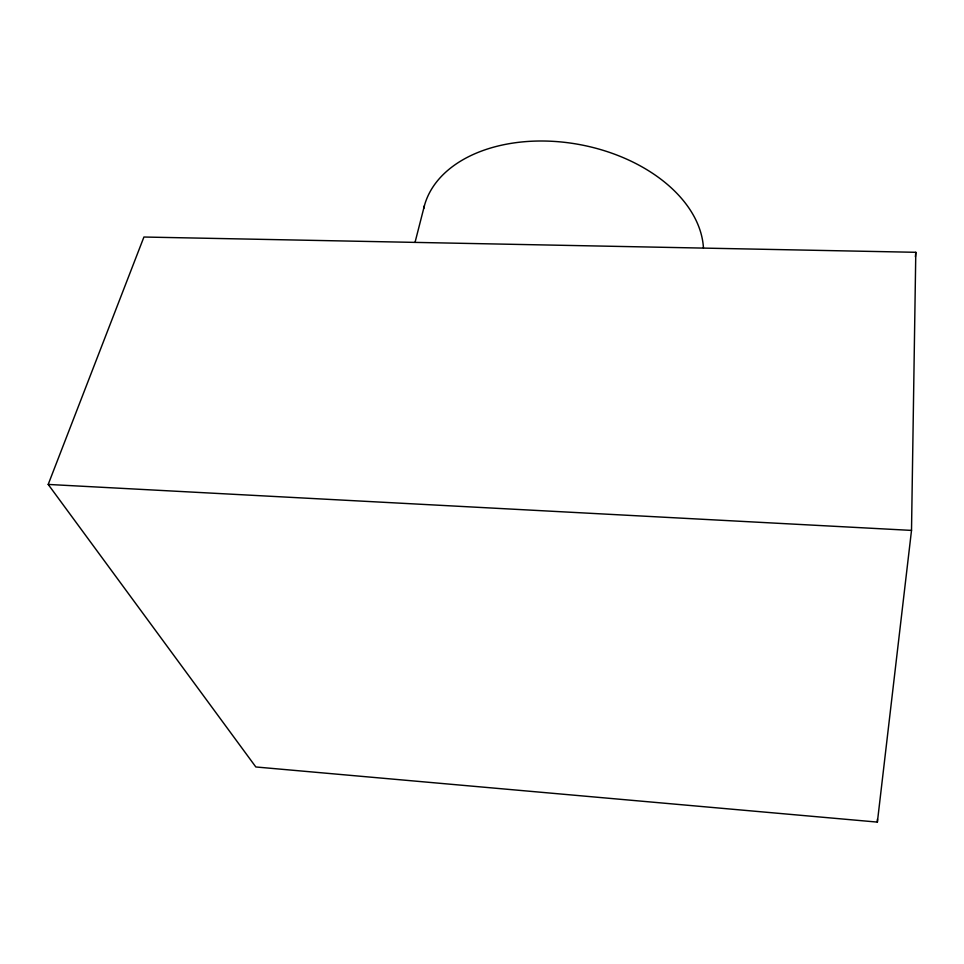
<?xml version="1.0" encoding="UTF-8"?>
<svg xmlns="http://www.w3.org/2000/svg" width="964" height="964" viewBox="0 0 964 964"><rect width="100%" height="100%" fill="white"/><g stroke="black" fill="none" stroke-linecap="round" stroke-linejoin="round"><path stroke-width="1.45" d="M911.51 530.405L915.8 252.303L143.925 237.024L48.2 484.434L255.834 766.97L877.373 822.099L911.51 530.405L48.2 484.434M877.373 822.099L877.457 819.099M915.378 256.798L915.8 252.303M415.135 241.988L424.413 205.706M423.714 208.513A142.057 93.821 10.7 0 1 570.327 143.058A142.057 93.821 10.7 0 1 703.443 247.953"/></g></svg>
